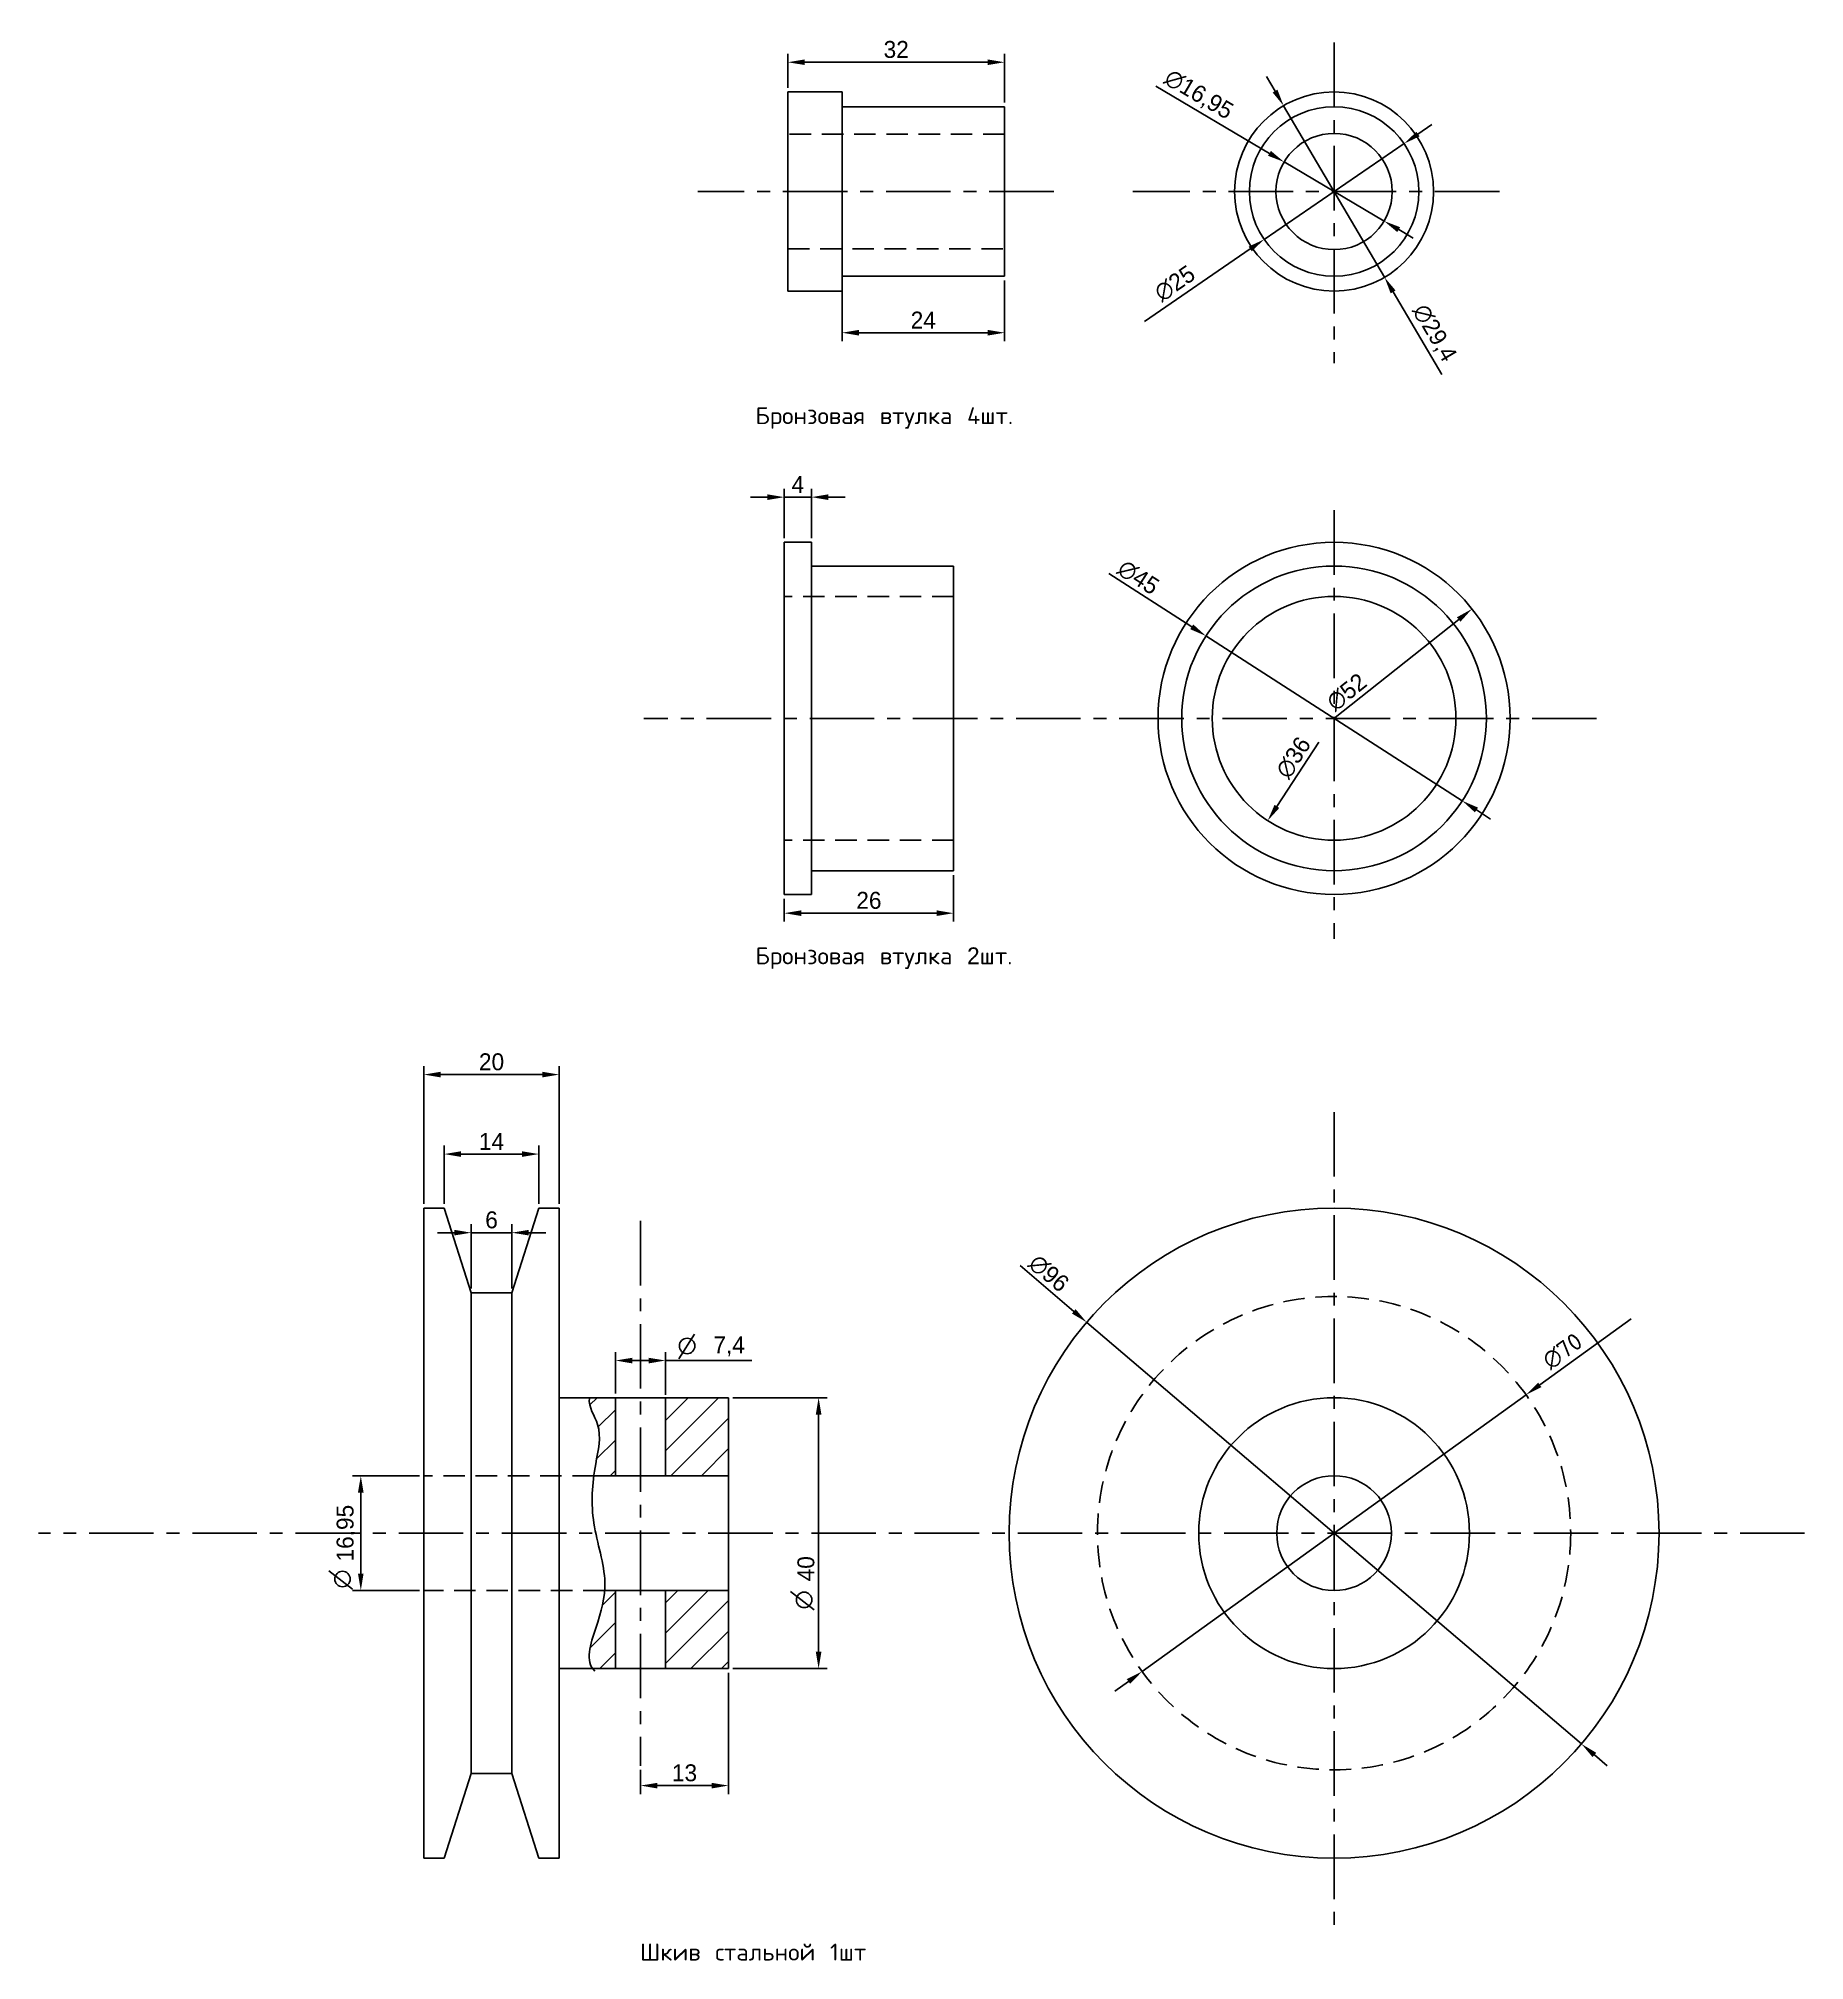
# Model space of a CAD drawing. Header units: millimetres. Extents: x 4 to 305, y -54 to 808.
# Drawn here: x 43.9 to 304.7, y 523.7 to 807.5 of the extents above; entities outside this region: 1.
import ezdxf

# ---------------------------------------------------------------- set-up
doc = ezdxf.new("R2010")
doc.units = ezdxf.units.MM
doc.linetypes.add('CENTER', pattern=[50.8, 31.75, -6.35, 6.35, -6.35])
doc.linetypes.add('HIDDEN2', pattern=[4.7625, 3.175, -1.5875])
doc.dimstyles.new('ISO-25', dxfattribs={"dimtxt": 2.5, "dimasz": 2.5, "dimexe": 1.25, "dimexo": 0.625, "dimtad": 1, "dimtxsty": 'Standard', "dimcen": 2.5, "dimadec": 0, "dimazin": 0, "dimtfac": 1, "dimtmove": 0, "dimatfit": 3, "dimfxl": 1, "dimarcsym": 0})

# ---------------------------------------------------------------- blocks, each defined once
blk = doc.blocks.new('*D1')
at = {"color": 0, "lineweight": -2, "transparency": 16777216}
for p, q in [((162.57, 771.82), (162.57, 762.84)), ((186.57, 771.82), (186.57, 762.84)), ((184.07, 764.09), (165.07, 764.09))]:
    blk.add_line(p, q, dxfattribs=at)
at = {"color": 0, "transparency": 16777216}
for points in [[(165.07, 764.51), (165.07, 763.67), (162.57, 764.09)], [(184.07, 764.51), (184.07, 763.67), (186.57, 764.09)]]:
    blk.add_solid(points, dxfattribs=at)
at = {"layer": 'Defpoints', "color": 0, "transparency": 16777216}
for p in [(162.57, 772.44), (186.57, 772.44), (162.57, 764.09)]:
    blk.add_point(p, dxfattribs=at)
at = {"color": 0, "transparency": 16777216, "insert": (174.57, 765.96), "char_height": 2.5, "attachment_point": 5}
blk.add_mtext('24', dxfattribs=at)
blk = doc.blocks.new('*D2')
at = {"color": 0, "lineweight": -2, "transparency": 16777216}
for p, q in [((154.57, 800.27), (154.57, 805.28)), ((157.07, 804.03), (184.07, 804.03)), ((186.57, 798.07), (186.57, 805.28))]:
    blk.add_line(p, q, dxfattribs=at)
at = {"color": 0, "transparency": 16777216}
for points in [[(157.07, 804.45), (157.07, 803.62), (154.57, 804.03)], [(184.07, 804.45), (184.07, 803.62), (186.57, 804.03)]]:
    blk.add_solid(points, dxfattribs=at)
at = {"layer": 'Defpoints', "color": 0, "transparency": 16777216}
for p in [(186.57, 804.03), (154.57, 799.64), (186.57, 797.44)]:
    blk.add_point(p, dxfattribs=at)
at = {"color": 0, "transparency": 16777216, "insert": (170.57, 805.91), "char_height": 2.5, "attachment_point": 5}
blk.add_mtext('32', dxfattribs=at)
blk = doc.blocks.new('*D3')
at = {"color": 0, "lineweight": -2, "transparency": 16777216}
for p, q in [((226.53, 799.77), (225.26, 801.92)), ((227.79, 797.61), (242.7, 772.27)), ((251.14, 757.9), (243.96, 770.12))]:
    blk.add_line(p, q, dxfattribs=at)
at = {"color": 0, "transparency": 16777216}
for points in [[(226.88, 799.98), (226.17, 799.56), (227.79, 797.61)], [(244.32, 770.33), (243.6, 769.9), (242.7, 772.27)]]:
    blk.add_solid(points, dxfattribs=at)
at = {"layer": 'Defpoints', "color": 0, "transparency": 16777216}
for p in [(227.79, 797.61), (242.7, 772.27)]:
    blk.add_point(p, dxfattribs=at)
at = {"color": 0, "transparency": 16777216, "insert": (249.98, 763.99), "char_height": 2.5, "attachment_point": 5, "rotation": 300.456}
blk.add_mtext('∅29,4', dxfattribs=at)
blk = doc.blocks.new('*D4')
at = {"color": 0, "lineweight": -2, "transparency": 16777216}
blk.add_line((232.97, 703.63), (226.8, 694.14), dxfattribs=at)
at = {"color": 0, "transparency": 16777216}
blk.add_solid([(226.45, 694.37), (227.15, 693.91), (225.44, 692.04)], dxfattribs=at)
at = {"layer": 'Defpoints', "color": 0, "transparency": 16777216}
for p in [(245.05, 722.23), (225.44, 692.04)]:
    blk.add_point(p, dxfattribs=at)
at = {"color": 0, "transparency": 16777216, "insert": (229.24, 701.34), "char_height": 2.5, "attachment_point": 5, "rotation": 56.9863}
blk.add_mtext('∅36', dxfattribs=at)
blk = doc.blocks.new('*D5')
at = {"color": 0, "lineweight": -2, "transparency": 16777216}
for p, q in [((201.99, 728.53), (214.22, 720.66)), ((254.17, 694.97), (216.32, 719.31)), ((256.27, 693.61), (258.37, 692.26))]:
    blk.add_line(p, q, dxfattribs=at)
at = {"color": 0, "transparency": 16777216}
for points in [[(214.44, 721.01), (213.99, 720.31), (216.32, 719.31)], [(256.5, 693.96), (256.04, 693.26), (254.17, 694.97)]]:
    blk.add_solid(points, dxfattribs=at)
at = {"layer": 'Defpoints', "color": 0, "transparency": 16777216}
for p in [(216.32, 719.31), (254.17, 694.97)]:
    blk.add_point(p, dxfattribs=at)
at = {"color": 0, "transparency": 16777216, "insert": (206.33, 727.96), "char_height": 2.5, "attachment_point": 5, "rotation": 327.2487}
blk.add_mtext('∅45', dxfattribs=at)
blk = doc.blocks.new('*D6')
at = {"color": 0, "lineweight": -2, "transparency": 16777216}
blk.add_line((235.18, 707.08), (253.65, 721.75), dxfattribs=at)
at = {"color": 0, "transparency": 16777216}
blk.add_solid([(253.39, 722.07), (253.91, 721.42), (255.61, 723.3)], dxfattribs=at)
at = {"layer": 'Defpoints', "color": 0, "transparency": 16777216}
for p in [(255.61, 723.3), (214.88, 690.98)]:
    blk.add_point(p, dxfattribs=at)
at = {"color": 0, "transparency": 16777216, "insert": (237.11, 711.01), "char_height": 2.5, "attachment_point": 5, "rotation": 38.4373}
blk.add_mtext('∅52', dxfattribs=at)
blk = doc.blocks.new('*D7')
at = {"color": 0, "lineweight": -2, "transparency": 16777216}
for p, q in [((154.04, 733.76), (154.04, 741.06)), ((158.04, 733.76), (158.04, 741.06)), ((151.54, 739.81), (149.04, 739.81)), ((154.04, 739.81), (158.04, 739.81)), ((160.54, 739.81), (163.04, 739.81))]:
    blk.add_line(p, q, dxfattribs=at)
at = {"color": 0, "transparency": 16777216}
for points in [[(151.54, 740.22), (151.54, 739.39), (154.04, 739.81)], [(160.54, 740.22), (160.54, 739.39), (158.04, 739.81)]]:
    blk.add_solid(points, dxfattribs=at)
at = {"layer": 'Defpoints', "color": 0, "transparency": 16777216}
for p in [(158.04, 739.81), (154.04, 733.14), (158.04, 733.14)]:
    blk.add_point(p, dxfattribs=at)
at = {"color": 0, "transparency": 16777216, "insert": (156.04, 741.68), "char_height": 2.5, "attachment_point": 5}
blk.add_mtext('4', dxfattribs=at)
blk = doc.blocks.new('*D8')
at = {"color": 0, "lineweight": -2, "transparency": 16777216}
for p, q in [((179.04, 684.01), (179.04, 677.12)), ((154.04, 680.51), (154.04, 677.12)), ((156.54, 678.37), (176.54, 678.37))]:
    blk.add_line(p, q, dxfattribs=at)
at = {"color": 0, "transparency": 16777216}
for points in [[(156.54, 678.79), (156.54, 677.96), (154.04, 678.37)], [(176.54, 678.79), (176.54, 677.96), (179.04, 678.37)]]:
    blk.add_solid(points, dxfattribs=at)
at = {"layer": 'Defpoints', "color": 0, "transparency": 16777216}
for p in [(179.04, 684.64), (154.04, 681.14), (179.04, 678.37)]:
    blk.add_point(p, dxfattribs=at)
at = {"color": 0, "transparency": 16777216, "insert": (166.54, 680.25), "char_height": 2.5, "attachment_point": 5}
blk.add_mtext('26', dxfattribs=at)
blk = doc.blocks.new('*D11')
at = {"color": 0, "lineweight": -2, "transparency": 16777216}
for p, q in [((129.1, 607.45), (129.1, 613.56)), ((136.5, 607.26), (136.5, 613.56)), ((131.6, 612.31), (134, 612.31)), ((136.5, 612.31), (149.23, 612.31))]:
    blk.add_line(p, q, dxfattribs=at)
at = {"color": 0, "transparency": 16777216}
for points in [[(131.6, 612.72), (131.6, 611.89), (129.1, 612.31)], [(134, 612.72), (134, 611.89), (136.5, 612.31)]]:
    blk.add_solid(points, dxfattribs=at)
at = {"layer": 'Defpoints', "color": 0, "transparency": 16777216}
for p in [(136.5, 612.31), (129.1, 606.82), (136.5, 606.64)]:
    blk.add_point(p, dxfattribs=at)
at = {"color": 0, "transparency": 16777216, "insert": (145.89, 614.39), "char_height": 2.5, "attachment_point": 5}
blk.add_mtext('7,4', dxfattribs=at)
blk = doc.blocks.new('*D12')
at = {"color": 0, "lineweight": -2, "transparency": 16777216}
for p, q in [((100.17, 595.3), (90.24, 595.3)), ((91.49, 592.8), (91.49, 580.85)), ((100.17, 578.35), (90.24, 578.35))]:
    blk.add_line(p, q, dxfattribs=at)
at = {"color": 0, "transparency": 16777216}
for points in [[(91.07, 592.8), (91.9, 592.8), (91.49, 595.3)], [(91.07, 580.85), (91.9, 580.85), (91.49, 578.35)]]:
    blk.add_solid(points, dxfattribs=at)
at = {"layer": 'Defpoints', "color": 0, "transparency": 16777216}
for p in [(100.8, 595.3), (91.49, 578.35), (100.8, 578.35)]:
    blk.add_point(p, dxfattribs=at)
at = {"color": 0, "transparency": 16777216, "insert": (89.4, 586.82), "char_height": 2.5, "attachment_point": 5, "rotation": 90}
blk.add_mtext('16,95', dxfattribs=at)
blk = doc.blocks.new('*D13')
at = {"color": 0, "lineweight": -2, "transparency": 16777216}
for p, q in [((100.8, 635.45), (100.8, 655.79)), ((120.8, 635.45), (120.8, 655.79)), ((103.3, 654.54), (118.3, 654.54))]:
    blk.add_line(p, q, dxfattribs=at)
at = {"color": 0, "transparency": 16777216}
for points in [[(103.3, 654.95), (103.3, 654.12), (100.8, 654.54)], [(118.3, 654.95), (118.3, 654.12), (120.8, 654.54)]]:
    blk.add_solid(points, dxfattribs=at)
at = {"layer": 'Defpoints', "color": 0, "transparency": 16777216}
for p in [(120.8, 654.54), (100.8, 634.82), (120.8, 634.82)]:
    blk.add_point(p, dxfattribs=at)
at = {"color": 0, "transparency": 16777216, "insert": (110.8, 656.41), "char_height": 2.5, "attachment_point": 5}
blk.add_mtext('20', dxfattribs=at)
blk = doc.blocks.new('*D14')
at = {"color": 0, "lineweight": -2, "transparency": 16777216}
for p, q in [((103.8, 635.45), (103.8, 644.05)), ((106.3, 642.8), (115.3, 642.8)), ((117.8, 635.45), (117.8, 644.05))]:
    blk.add_line(p, q, dxfattribs=at)
at = {"color": 0, "transparency": 16777216}
for points in [[(106.3, 643.21), (106.3, 642.38), (103.8, 642.8)], [(115.3, 643.21), (115.3, 642.38), (117.8, 642.8)]]:
    blk.add_solid(points, dxfattribs=at)
at = {"layer": 'Defpoints', "color": 0, "transparency": 16777216}
for p in [(117.8, 642.8), (103.8, 634.82), (117.8, 634.82)]:
    blk.add_point(p, dxfattribs=at)
at = {"color": 0, "transparency": 16777216, "insert": (110.8, 644.67), "char_height": 2.5, "attachment_point": 5}
blk.add_mtext('14', dxfattribs=at)
blk = doc.blocks.new('*D15')
at = {"color": 0, "lineweight": -2, "transparency": 16777216}
for p, q in [((105.3, 631.19), (102.8, 631.19)), ((107.8, 622.95), (107.8, 632.44)), ((107.8, 631.19), (113.8, 631.19)), ((113.8, 622.95), (113.8, 632.44)), ((116.3, 631.19), (118.8, 631.19))]:
    blk.add_line(p, q, dxfattribs=at)
at = {"color": 0, "transparency": 16777216}
for points in [[(105.3, 631.61), (105.3, 630.78), (107.8, 631.19)], [(116.3, 631.61), (116.3, 630.78), (113.8, 631.19)]]:
    blk.add_solid(points, dxfattribs=at)
at = {"layer": 'Defpoints', "color": 0, "transparency": 16777216}
for p in [(113.8, 631.19), (107.8, 622.32), (113.8, 622.32)]:
    blk.add_point(p, dxfattribs=at)
at = {"color": 0, "transparency": 16777216, "insert": (110.8, 633.07), "char_height": 2.5, "attachment_point": 5}
blk.add_mtext('6', dxfattribs=at)
blk = doc.blocks.new('*D16')
at = {"color": 0, "lineweight": -2, "transparency": 16777216}
for p, q in [((188.87, 626.32), (196.8, 619.57)), ((271.78, 555.69), (198.71, 617.95)), ((273.69, 554.07), (275.59, 552.45))]:
    blk.add_line(p, q, dxfattribs=at)
at = {"color": 0, "transparency": 16777216}
for points in [[(197.07, 619.89), (196.53, 619.25), (198.71, 617.95)], [(273.96, 554.39), (273.42, 553.75), (271.78, 555.69)]]:
    blk.add_solid(points, dxfattribs=at)
at = {"layer": 'Defpoints', "color": 0, "transparency": 16777216}
for p in [(198.71, 617.95), (271.78, 555.69)]:
    blk.add_point(p, dxfattribs=at)
at = {"color": 0, "transparency": 16777216, "insert": (193.1, 625.18), "char_height": 2.5, "attachment_point": 5, "rotation": 319.5724}
blk.add_mtext('∅96', dxfattribs=at)
blk = doc.blocks.new('*D19')
at = {"color": 0, "lineweight": -2, "transparency": 16777216}
for p, q in [((146.42, 606.82), (160.36, 606.82)), ((159.11, 569.32), (159.11, 604.32)), ((146.42, 566.82), (160.36, 566.82))]:
    blk.add_line(p, q, dxfattribs=at)
at = {"color": 0, "transparency": 16777216}
for points in [[(158.69, 604.32), (159.53, 604.32), (159.11, 606.82)], [(158.69, 569.32), (159.53, 569.32), (159.11, 566.82)]]:
    blk.add_solid(points, dxfattribs=at)
at = {"layer": 'Defpoints', "color": 0, "transparency": 16777216}
for p in [(145.8, 606.82), (159.11, 606.82), (145.8, 566.82)]:
    blk.add_point(p, dxfattribs=at)
at = {"color": 0, "transparency": 16777216, "insert": (157.24, 581.56), "char_height": 2.5, "attachment_point": 5, "rotation": 90}
blk.add_mtext('40', dxfattribs=at)
blk = doc.blocks.new('*D20')
at = {"color": 0, "lineweight": -2, "transparency": 16777216}
for p, q in [((145.8, 566.2), (145.8, 548.29)), ((132.8, 551.86), (132.8, 548.29)), ((135.3, 549.54), (143.3, 549.54))]:
    blk.add_line(p, q, dxfattribs=at)
at = {"color": 0, "transparency": 16777216}
for points in [[(135.3, 549.95), (135.3, 549.12), (132.8, 549.54)], [(143.3, 549.95), (143.3, 549.12), (145.8, 549.54)]]:
    blk.add_solid(points, dxfattribs=at)
at = {"layer": 'Defpoints', "color": 0, "transparency": 16777216}
for p in [(145.8, 566.82), (132.8, 552.48), (145.8, 549.54)]:
    blk.add_point(p, dxfattribs=at)
at = {"color": 0, "transparency": 16777216, "insert": (139.3, 551.41), "char_height": 2.5, "attachment_point": 5}
blk.add_mtext('13', dxfattribs=at)

msp = doc.modelspace()

# ---------------------------------------------------------------- hatches: boundary and pattern name
h = msp.add_hatch()
h.set_pattern_fill('ANSI31', color=256, style=0)
h.paths.add_polyline_path([(145.799, 606.821), (136.499, 606.821), (136.499, 595.296), (145.799, 595.296)])
h.paths.add_polyline_path([(145.799, 578.346), (136.499, 578.346), (136.499, 566.821), (145.799, 566.821)])
edge = h.paths.add_edge_path()
edge.add_line((129.099, 578.346), (127.503, 578.346))
edge.add_spline(control_points=[(127.503, 578.346), (127.363, 576.573), (126.325, 572.983), (124.662, 568.31), (125.713, 566.821)], knot_values=[28.8387899, 28.8387899, 28.8387899, 28.8387899, 34.4772368, 40.2847642, 40.2847642, 40.2847642, 40.2847642], degree=3, periodic=0)
edge.add_line((125.713, 566.821), (129.099, 566.821))
edge.add_line((129.099, 566.821), (129.099, 578.346))
edge = h.paths.add_edge_path()
edge.add_line((129.099, 606.821), (125.245, 606.821))
edge.add_spline(control_points=[(125.244, 606.774), (125.085, 605.418), (127.403, 602.405), (126.389, 598.42), (125.99, 595.881), (125.914, 595.296)], knot_values=[0, 0, 0, 0, 4.0969821, 9.9049497, 11.6552727, 11.6552727, 11.6552727, 11.6552727], degree=3, periodic=0)
edge.add_line((125.914, 595.296), (129.099, 595.296))
edge.add_line((129.099, 595.296), (129.099, 606.821))

# ---------------------------------------------------------------- linework, layer by layer
at = {"linetype": 'CENTER', "ltscale": 0.3}
for p, q in [((235.244, 806.926), (235.244, 759.574)), ((193.841, 784.943), (141.261, 784.943)), ((259.67, 784.943), (205.505, 784.943)), ((235.244, 737.863), (235.244, 674.564)), ((274.008, 707.139), (133.299, 707.139)), ((235.244, 648.994), (235.244, 527.296)), ((132.799, 632.923), (132.799, 552.481)), ((304.734, 586.821), (43.876, 586.821)), ((3.7, 26.102), (3.7, -54.339))]:
    msp.add_line(p, q, dxfattribs=at)
for p, q in [((208.9, 800.494), (225.701, 790.576)), ((162.575, 799.643), (154.575, 799.643)), ((154.575, 799.643), (154.575, 770.243)), ((162.575, 770.243), (162.575, 799.643)), ((186.575, 797.443), (162.575, 797.443)), ((162.575, 797.443), (162.575, 772.443)), ((186.575, 772.443), (186.575, 797.443)), ((247.637, 793.424), (249.701, 794.836)), ((154.575, 793.418), (154.575, 776.468)), ((186.575, 776.468), (186.575, 793.418)), ((245.574, 792.012), (224.914, 777.873)), ((242.634, 780.581), (227.854, 789.305)), ((244.787, 779.31), (246.94, 778.039)), ((207.219, 765.764), (222.851, 776.462)), ((162.575, 772.443), (186.575, 772.443)), ((154.575, 770.243), (162.575, 770.243)), ((158.035, 733.139), (154.035, 733.139)), ((154.035, 733.139), (154.035, 707.139)), ((158.035, 733.139), (158.035, 707.139)), ((179.035, 729.639), (158.035, 729.639)), ((179.035, 729.639), (179.035, 707.139)), ((154.035, 681.139), (154.035, 707.139)), ((158.035, 681.139), (158.035, 707.139)), ((179.035, 684.639), (179.035, 707.139)), ((179.035, 684.639), (158.035, 684.639)), ((158.035, 681.139), (154.035, 681.139)), ((100.799, 634.821), (100.799, 586.821)), ((100.799, 634.821), (103.799, 634.821)), ((100.799, 634.821), (103.799, 634.821)), ((107.799, 622.321), (103.799, 634.821)), ((113.799, 622.321), (117.799, 634.821)), ((117.799, 634.821), (120.799, 634.821)), ((120.799, 634.821), (120.799, 586.821)), ((107.799, 622.321), (113.799, 622.321)), ((107.799, 622.321), (107.799, 551.321)), ((113.799, 622.321), (113.799, 551.321)), ((140.765, 616.219), (138.471, 612.576)), ((279.144, 618.459), (265.623, 608.714)), ((145.799, 606.821), (120.799, 606.821)), ((129.099, 606.821), (129.099, 595.296)), ((136.499, 606.821), (136.499, 595.296)), ((145.799, 606.821), (145.799, 586.821)), ((206.893, 566.389), (263.595, 607.253)), ((125.914, 595.296), (145.799, 595.296)), ((100.799, 538.821), (100.799, 586.821)), ((120.799, 538.821), (120.799, 586.821)), ((145.799, 566.821), (145.799, 586.821)), ((86.761, 581.253), (90.27, 578.554)), ((127.503, 578.346), (145.799, 578.346)), ((129.099, 578.346), (129.099, 566.821)), ((136.499, 578.346), (136.499, 566.821)), ((154.944, 578.179), (158.453, 575.481)), ((145.799, 566.821), (120.799, 566.821)), ((204.865, 564.927), (202.837, 563.465)), ((107.799, 551.321), (103.799, 538.821)), ((107.799, 551.321), (113.799, 551.321)), ((113.799, 551.321), (117.799, 538.821)), ((100.799, 538.821), (103.799, 538.821)), ((100.799, 538.821), (103.799, 538.821)), ((117.799, 538.821), (120.799, 538.821))]:
    msp.add_line(p, q)
at = {"linetype": 'HIDDEN2'}
for p, q in [((186.575, 793.418), (154.575, 793.418)), ((154.575, 776.468), (186.575, 776.468)), ((179.035, 725.139), (154.035, 725.139)), ((179.035, 689.139), (154.035, 689.139)), ((125.914, 595.296), (100.799, 595.296)), ((127.503, 578.346), (100.799, 578.346))]:
    msp.add_line(p, q, dxfattribs=at)
for centre, radius in [((235.244, 784.943), 14.7), ((235.244, 784.943), 12.518), ((235.244, 784.943), 8.581), ((235.244, 707.139), 26), ((235.244, 707.139), 22.5), ((235.244, 707.139), 18), ((235.244, 586.821), 48), ((139.685, 614.465), 1.145), ((235.244, 586.821), 20), ((235.244, 586.821), 8.475), ((88.786, 580.039), 1.145), ((156.968, 576.965), 1.145)]:
    msp.add_circle(centre, radius)
msp.add_circle((235.244, 586.821), 34.946, dxfattribs=at)
msp.add_open_spline([(125.244, 606.774), (125.085, 605.418), (127.403, 602.405), (125.778, 596.018), (125.283, 588.26), (128.338, 580.046), (126.46, 573.327), (124.505, 567.871), (126.054, 566.432)], degree=3, knots=[0, 0, 0, 0, 4.0969821, 9.9049497, 18.6791022, 27.5973975, 34.4772368, 40.8200573, 40.8200573, 40.8200573, 40.8200573])
for points in [[(247.402, 793.768), (247.873, 793.08), (245.574, 792.012)], [(225.913, 790.935), (225.489, 790.217), (227.854, 789.305)], [(244.999, 779.669), (244.575, 778.951), (242.634, 780.581)], [(222.615, 776.805), (223.086, 776.118), (224.914, 777.873)], [(265.379, 609.052), (265.867, 608.376), (263.595, 607.253)], [(204.621, 565.265), (205.109, 564.589), (206.893, 566.389)]]:
    msp.add_solid(points)

# ---------------------------------------------------------------- texts
msp.add_text('∅16,95', height=2.5, rotation=329.44657).set_placement((209.967, 801.073))
at = {"char_height": 2.5, "attachment_point": 5}
for s, insert, rotation in [('∅25', (211.716, 771.366), 34.38537), ('∅{\\Ftxt.shx|c204;70}', (268.999, 613.695), 35.77974)]:
    msp.add_mtext(s, dxfattribs=dict(at, insert=insert, rotation=rotation))
at = {"char_height": 2.5, "width": 72.84606, "attachment_point": 1}
for s, insert in [('{\\Ftxt.shx|c204;Бронзовая втулка 4шт.}', (149.774, 753.091)), ('{\\Ftxt.shx|c204;Бронзовая втулка }2{\\Ftxt.shx|c204;шт.}', (149.774, 673.32)), ('{\\Ftxt.shx|c204;Шкив стальной 1шт}', (132.716, 526.203))]:
    msp.add_mtext(s, dxfattribs=dict(at, insert=insert))

# ---------------------------------------------------------------- dimensions: what is measured, and where the dimension line sits
for base, p1, p2, picture, middle in [((186.575, 804.032), (154.575, 799.643), (186.575, 797.443), '*D2', (170.575, 805.907)), ((162.575, 764.089), (186.575, 772.443), (162.575, 772.443), '*D1', (174.575, 765.964)), ((158.035, 739.805), (154.035, 733.139), (158.035, 733.139), '*D7', (156.035, 741.68)), ((120.799, 654.535), (100.799, 634.821), (120.799, 634.821), '*D13', (110.799, 656.41)), ((117.799, 642.797), (103.799, 634.821), (117.799, 634.821), '*D14', (110.799, 644.672)), ((113.799, 631.194), (107.799, 622.321), (113.799, 622.321), '*D15', (110.799, 633.069)), ((145.799, 549.538), (132.799, 552.481), (145.799, 566.821), '*D20', (139.299, 551.413))]:
    dim = msp.add_linear_dim(base=base, p1=p1, p2=p2, dimstyle='ISO-25')
    dim.commit()
    dim.dimension.update_dxf_attribs({"geometry": picture, "text_midpoint": middle})
for p1, p2, picture, middle in [((227.793, 797.615), (242.695, 772.271), '*D3', (249.982, 763.989)), ((271.783, 555.693), (198.705, 617.948), '*D16', (193.102, 625.185))]:
    dim = msp.add_diameter_dim_2p(p1=p1, p2=p2, dimstyle='ISO-25')
    dim.commit()
    dim.dimension.update_dxf_attribs({"geometry": picture, "text_midpoint": middle})
for p1, p2, picture, middle in [((254.167, 694.966), (216.321, 719.311), '*D5', (205.32, 726.387)), ((214.878, 690.976), (255.61, 723.302), '*D6', (238.276, 709.545)), ((245.051, 722.232), (225.437, 692.045), '*D4', (230.81, 700.315))]:
    dim = msp.add_diameter_dim_2p(p1=p1, p2=p2, dimstyle='ISO-25')
    dim.commit()
    dim.dimension.update_dxf_attribs({"geometry": picture, "text_midpoint": middle, "dimtype": 163})
dim = msp.add_linear_dim(base=(179.035, 678.373), p1=(154.035, 681.139), p2=(179.035, 684.639), text='26', dimstyle='ISO-25')
dim.commit()
dim.dimension.update_dxf_attribs({"geometry": '*D8', "text_midpoint": (166.535, 680.248)})
dim = msp.add_linear_dim(base=(136.499, 612.306), p1=(129.099, 606.821), p2=(136.499, 606.639), dimstyle='ISO-25')
dim.commit()
dim.dimension.update_dxf_attribs({"geometry": '*D11', "text_midpoint": (145.894, 612.306), "dimtype": 160})
dim = msp.add_linear_dim(base=(159.111, 606.821), p1=(145.799, 566.821), p2=(145.799, 606.821), angle=90, dimstyle='ISO-25')
dim.commit()
dim.dimension.update_dxf_attribs({"geometry": '*D19', "text_midpoint": (159.111, 581.555), "dimtype": 160})
dim = msp.add_linear_dim(base=(91.485, 578.346), p1=(100.799, 595.296), p2=(100.799, 578.346), angle=90, dimstyle='ISO-25')
dim.commit()
dim.dimension.update_dxf_attribs({"geometry": '*D12', "text_midpoint": (89.402, 586.821)})

doc.saveas('drawing.dxf')
